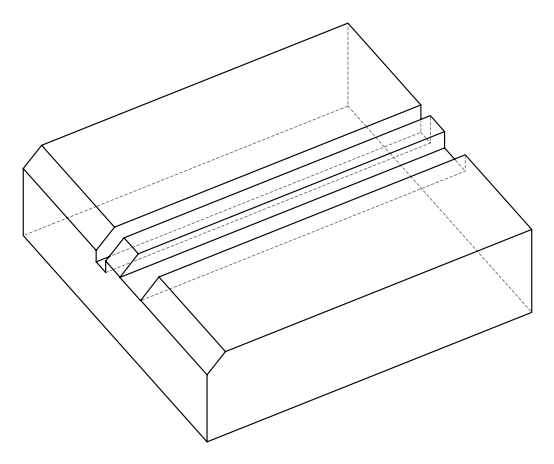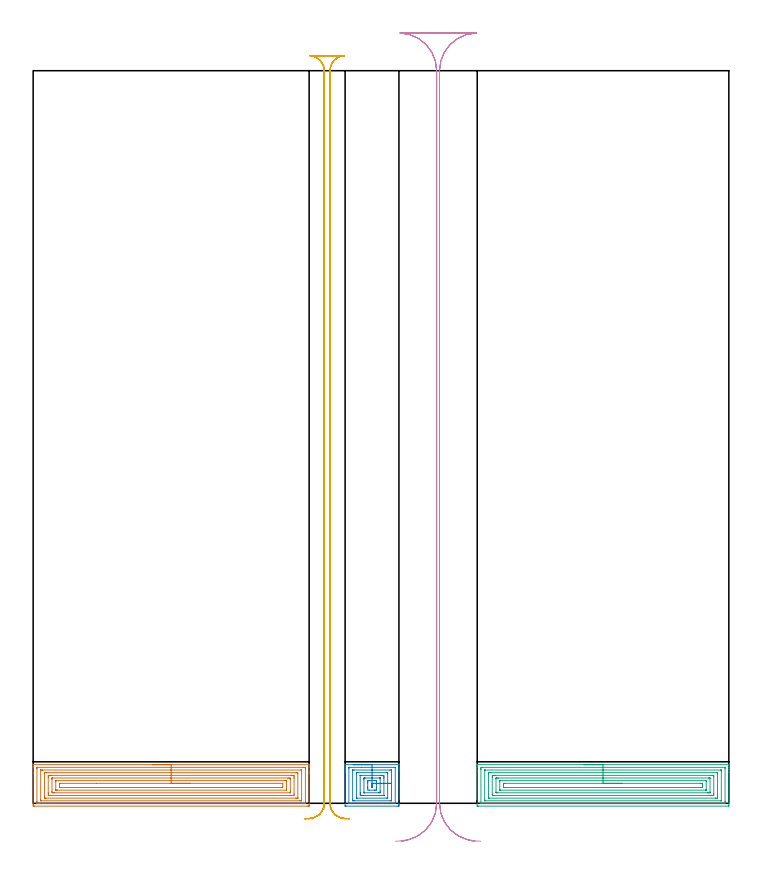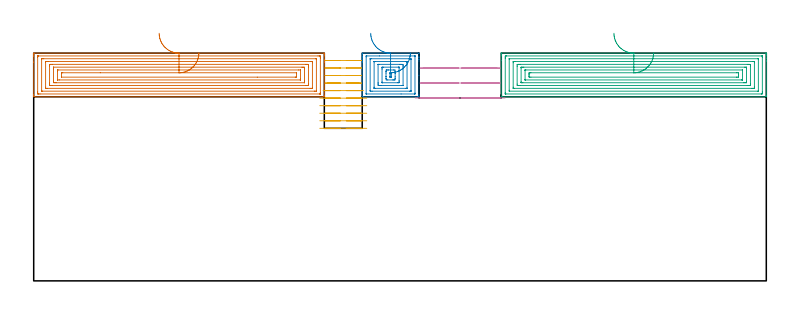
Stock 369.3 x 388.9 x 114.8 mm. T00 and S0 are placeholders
(PLAN: 5 operations, 2 tool changes, 43.6 min)
(1 AREA_MILL | FG_CHAMFER_SURFACE | UGT0205_001 | 9.75 min | 37405 mm3)
(2 AREA_MILL_1 | FG_CHAMFER_SURFACE_1 | UGT0205_001 | 2.21 min | 10744 mm3)
(3 AREA_MILL_2 | FG_CHAMFER_SURFACE_2 | UGT0205_001 | 8.93 min | 34281 mm3)
(4 MILL_RECTANGULAR_SLOT | SLOT_RECTANGULAR | UGT0201_019 | Follow Part, ap 10, ae 75% | 5.7 min | 360840 mm3)
(5 MILL_RECTANGULAR_SLOT_1 | SLOT_RECTANGULAR_1 | NXT0201_012 | Follow Part, ap 4, ae 75% | 17 min | 277713 mm3)
(TOOL UGT0205_001 | Chamfer Mill 20 x 3 x 45 deg. | D20 FL50 Z2)
(TOOL UGT0201_019 | End mill 40 mm | D40 FL63 Z6)
(TOOL NXT0201_012 | ENDMILL 16mm [2P460-1600-NA 1630] | D16 FL38 Z6)
(OP 1 AREA_MILL)
G17 G21 G94 G90
T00 M6
G54
G17 G0 G90 X63.25 Y20.5 S1061 M3
G43 Z124.8 H0
G94 G1 X63.288 Z123.928 F250.
X63.402 Z123.063
X63.591 Z122.212
X63.853 Z121.38
X64.187 Z120.574
X64.59 Z119.8
X65.059 Z119.064
X65.59 Z118.372
X66.179 Z117.729
X66.822 Z117.14
X67.514 Z116.608
X68.25 Z116.14
X69.024 Z115.737
X69.83 Z115.403
X70.662 Z115.141
X71.514 Z114.952
X72.378 Z114.838
X73.25 Z114.8
X146.354
X146.49 Y20.494 Z114.793
X146.5 Y20.214 Z114.513
Y19.762 Z114.061
Y19.184 Z113.479
Y17.134 Z111.431
Y16.543 Z110.837
Y15.958 Z110.253
Y-1.064 Z93.233
X146.497 Y-1.363 Z92.934
X146.49 Y-1.492 Z92.805
X146.359 Y-1.499 Z92.799
X145.908 Y-1.5 Z92.8
X0.592
X0.156 Y-1.495 Z92.803
X0.01 Y-1.491 Z92.806
X0.005 Y-1.064 Z93.233
X0. Y-0.479 Z93.818
Y15.958 Z110.253
Y18.895 Z113.191
Y19.184 Z113.479
Y19.762 Z114.061
Y20.064 Z114.363
X0.001 Y20.215 Z114.514
X0.01 Y20.494 Z114.793
X0.146 Y20.5 Z114.8
X73.25
Y19.086 Z113.386
X143.333
X144.125 Y19.085 Z113.385
X144.226 Y19.084 Z113.384
X144.475 Y19.079 Z113.379
X144.49 Y18.998 Z113.298
X144.497 Y18.817 Z113.117
X144.499 Y18.303 Z112.603
X144.5 Y17.933 Z112.233
Y0.697 Z94.997
X144.498 Y0.328 Z94.628
X144.49 Y-0.044 Z94.256
X144.487 Y-0.08 Z94.22
X144.47 Y-0.081 Z94.219
X144.422 Y-0.084 Z94.216
X144.323 Y-0.085 Z94.215
X144.125 Y-0.086 Z94.214
X3.168
X2.375 Y-0.085 Z94.215
X2.274 Y-0.084 Z94.216
X2.025 Y-0.079 Z94.221
X2.01 Y0.002 Z94.302
X2.003 Y0.183 Z94.483
X2.001 Y0.697 Z94.997
X2. Y1.067 Z95.367
X2.001 Y18.303 Z112.603
X2.002 Y18.672 Z112.972
X2.01 Y19.044 Z113.344
X2.013 Y19.08 Z113.38
X2.03 Y19.081 Z113.381
X2.078 Y19.084 Z113.384
X2.177 Y19.085 Z113.385
X2.375 Y19.086 Z113.386
X73.25
Y17.672 Z111.972
X142.09 Y17.671 Z111.971
X142.342 Y17.67 Z111.97
X142.425 Y17.668 Z111.968
X142.483 Y17.665 Z111.965
X142.49 Y17.579 Z111.879
X142.497 Y17.423 Z111.723
X142.5 Y17.267 Z111.567
X142.499 Y1.422 Z95.722
X142.494 Y1.369 Z95.669
X142.489 Y1.335 Z95.635
X142.467 Y1.333 Z95.633
X142.342 Y1.331 Z95.631
X141.702 Y1.329 Z95.629
X141.45 Y1.328 Z95.628
X4.41 Y1.329 Z95.629
X4.158 Y1.33 Z95.63
X4.075 Y1.332 Z95.632
X4.017 Y1.335 Z95.635
X4.01 Y1.421 Z95.721
X4.003 Y1.577 Z95.877
X4. Y1.733 Z96.033
X4.001 Y17.578 Z111.878
X4.006 Y17.631 Z111.931
X4.011 Y17.665 Z111.965
X4.033 Y17.667 Z111.967
X4.158 Y17.669 Z111.969
X4.798 Y17.671 Z111.971
X5.05 Y17.672 Z111.972
X73.25
Y16.257 Z110.557
X139.667
X139.957 Y16.256 Z110.556
X140.388 Y16.252 Z110.552
X140.484 Y16.25 Z110.55
X140.5 Y15.662 Z109.962
X140.499 Y2.926 Z97.226
X140.497 Y2.824 Z97.124
X140.493 Y2.773 Z97.073
X140.491 Y2.753 Z97.053
X140.469 Y2.75 Z97.05
X140.266 Y2.746 Z97.046
X139.667 Y2.743 Z97.043
X139.378
X6.833
X6.543 Y2.744 Z97.044
X6.112 Y2.748 Z97.048
X6.016 Y2.75 Z97.05
X6.01 Y2.918 Z97.218
X6.001 Y3.279 Z97.579
Y16.074 Z110.374
X6.003 Y16.176 Z110.476
X6.007 Y16.227 Z110.527
X6.009 Y16.247 Z110.547
X6.031 Y16.25 Z110.55
X6.234 Y16.254 Z110.554
X6.833 Y16.257 Z110.557
X7.122
X73.25
Y14.843 Z109.143
X136.993
X137.826 Y14.84 Z109.14
X137.884 Y14.836 Z109.136
X138.49 Y14.782 Z109.082
X138.498 Y14.176 Z108.476
X138.499 Y13.902 Z108.202
X138.5 Y13.294 Z107.594
X138.499 Y5.098 Z99.398
X138.496 Y4.494 Z98.794
X138.49 Y4.218 Z98.518
X137.94 Y4.163 Z98.463
X137.884 Y4.161 Z98.461
X137.054 Y4.157 Z98.457
X136.993
X9.507
X8.674 Y4.16 Z98.46
X8.616 Y4.164 Z98.464
X8.01 Y4.218 Z98.518
X8.002 Y4.824 Z99.124
X8.001 Y5.098 Z99.398
X8. Y5.706 Z100.006
X8.001 Y13.902 Z108.202
X8.004 Y14.506 Z108.806
X8.01 Y14.782 Z109.082
X8.56 Y14.837 Z109.137
X8.616 Y14.839 Z109.139
X9.446 Y14.843 Z109.143
X9.507
X73.25
Y13.429 Z107.729
X135.21
X135.69 Y13.427 Z107.727
X136.101 Y13.422 Z107.722
X136.49 Y13.408 Z107.708
X136.496 Y13.021 Z107.321
X136.5 Y12.628 Z106.928
Y6.465 Z100.765
X136.498 Y5.979 Z100.279
X136.494 Y5.591 Z99.891
X136.482 Y5.578 Z99.878
X136.462 Y5.574 Z99.874
X136.411 Y5.572 Z99.872
X11.29 Y5.571 Z99.871
X10.81 Y5.573 Z99.873
X10.399 Y5.578 Z99.878
X10.01 Y5.592 Z99.892
X10.004 Y5.979 Z100.279
X10. Y6.372 Z100.672
Y12.535 Z106.835
X10.002 Y13.021 Z107.321
X10.006 Y13.409 Z107.709
X10.018 Y13.422 Z107.722
X10.038 Y13.426 Z107.726
X10.089 Y13.428 Z107.728
X73.25 Y13.429 Z107.729
Y12.015 Z106.315
X133.555
X134.318 Y12.013 Z106.313
X134.45 Y12.011 Z106.311
X134.48 Y12.008 Z106.308
X134.492 Y11.999 Z106.299
X134.495 Y11.993 Z106.293
X134.499 Y11.962 Z106.262
X134.5 Y7.56 Z101.86
X134.498 Y7.38 Z101.68
X134.49 Y7.022 Z101.322
X134.488 Y6.99 Z101.29
X134.483 Y6.989 Z101.289
X134.461 Y6.987 Z101.287
X134.414 Y6.986 Z101.286
X134.318 Y6.985 Z101.285
X12.945
X12.182 Y6.987 Z101.287
X12.05 Y6.989 Z101.289
X12.02 Y6.992 Z101.292
X12.008 Y7.001 Z101.301
X12.005 Y7.007 Z101.307
X12.001 Y7.038 Z101.338
X12. Y11.44 Z105.74
X12.002 Y11.62 Z105.92
X12.01 Y11.978 Z106.278
X12.012 Y12.01 Z106.31
X12.017 Y12.011 Z106.311
X12.039 Y12.013 Z106.313
X12.31 Y12.015 Z106.315
X73.25
Y10.6 Z104.9
X132.444
X132.464 Y10.598 Z104.898
X132.48 Y10.594 Z104.894
X132.49 Y10.574 Z104.874
X132.499 Y10.416 Z104.716
Y8.62 Z102.92
X132.49 Y8.415 Z102.715
X132.089 Y8.404 Z102.704
X131.866 Y8.4 Z102.7
X112.71
X14.056
X14.036 Y8.402 Z102.702
X14.02 Y8.406 Z102.706
X14.01 Y8.426 Z102.726
X14.001 Y8.584 Z102.884
Y10.38 Z104.68
X14.01 Y10.585 Z104.885
X14.411 Y10.596 Z104.896
X14.634 Y10.6 Z104.9
X33.564
X73.25
X74.122 Z104.939
X74.987 Z105.052
X75.838 Z105.241
X76.67 Z105.504
X77.476 Z105.837
X78.25 Z106.24
X78.986 Z106.709
X79.678 Z107.24
X80.321 Z107.829
X80.91 Z108.473
X81.442 Z109.165
X81.91 Z109.9
X82.313 Z110.674
X82.647 Z111.48
X82.909 Z112.312
X83.098 Z113.164
X83.212 Z114.029
X83.25 Z114.9
G0 Z124.8
M5
M2
(OP 2 AREA_MILL_1)
G17 G21 G94 G90
T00 M6
G54
G17 G0 G90 X169.9 Y20.5 S1061 M3
G43 Z124.8 H0
G94 G1 X169.938 Z123.928 F250.
X170.052 Z123.063
X170.241 Z122.212
X170.503 Z121.38
X170.837 Z120.574
X171.24 Z119.8
X171.708 Z119.064
X172.24 Z118.372
X172.829 Z117.729
X173.472 Z117.14
X174.164 Z116.608
X174.9 Z116.14
X175.674 Z115.737
X176.48 Z115.403
X177.312 Z115.141
X178.164 Z114.952
X179.028 Z114.838
X179.9 Z114.8
X194.104
X194.19 Y20.494 Z114.792
X194.2 Y20.312 Z114.61
Y18.684 Z112.982
Y18.303 Z112.6
Y18.113 Z112.411
Y17.423 Z111.72
Y17.233 Z111.531
Y16.543 Z110.836
Y9.319 Z103.615
Y-0.529 Z93.767
X194.196 Y-1.064 Z93.232
X194.191 Y-1.491 Z92.805
X194.094 Y-1.494 Z92.803
X193.66 Y-1.5 Z92.8
X166.14
X165.686 Y-1.494 Z92.803
X165.61 Y-1.491 Z92.805
X165.6 Y-1.409 Z92.887
Y16.008 Z110.302
Y16.543 Z110.836
Y17.233 Z111.531
Y17.423 Z111.72
Y18.113 Z112.411
Y18.303 Z112.6
Y18.684 Z112.982
Y19.684 Z113.983
Y20.064 Z114.362
X165.601 Y20.314 Z114.612
X165.61 Y20.494 Z114.792
X165.696 Y20.5 Z114.8
X179.9
Y19.086 Z113.386
X192.1 Y19.085 Z113.385
X192.157 Y19.084 Z113.384
X192.185 Y19.082 Z113.382
X192.191 Y19.079 Z113.379
X192.194 Y19.072 Z113.372
X192.198 Y19.011 Z113.311
X192.2 Y18.871 Z113.171
Y0.384 Z94.684
X192.197 Y0.071 Z94.371
X192.194 Y-0.018 Z94.282
X192.19 Y-0.07 Z94.23
X192.176 Y-0.079 Z94.221
X192.082 Y-0.081 Z94.219
X191.885 Y-0.085 Z94.215
X185.202 Y-0.086 Z94.214
X167.7 Y-0.085 Z94.215
X167.643 Y-0.084 Z94.216
X167.615 Y-0.082 Z94.218
X167.61 Y-0.079 Z94.221
X167.606 Y-0.072 Z94.228
X167.602 Y-0.011 Z94.289
X167.6 Y0.129 Z94.429
Y18.616 Z112.916
X167.603 Y18.929 Z113.229
X167.606 Y19.018 Z113.318
X167.61 Y19.07 Z113.37
X167.624 Y19.079 Z113.379
X167.718 Y19.081 Z113.381
X167.915 Y19.085 Z113.385
X174.352 Y19.086 Z113.386
X179.9
Y17.672 Z111.972
X189.221 Y17.671 Z111.971
X189.86 Y17.67 Z111.97
X190.109 Y17.667 Z111.967
X190.183 Y17.665 Z111.965
X190.194 Y17.513 Z111.813
X190.198 Y17.423 Z111.723
X190.2 Y17.333 Z111.633
X190.199 Y1.488 Z95.788
X190.195 Y1.397 Z95.697
X190.19 Y1.342 Z95.642
X190.169 Y1.335 Z95.635
X190.109 Y1.333 Z95.633
X189.472 Y1.329 Z95.629
X170.579
X169.94 Y1.33 Z95.63
X169.691 Y1.333 Z95.633
X169.617 Y1.335 Z95.635
X169.606 Y1.487 Z95.787
X169.602 Y1.577 Z95.877
X169.6 Y1.667 Z95.967
X169.601 Y17.512 Z111.812
X169.605 Y17.603 Z111.903
X169.61 Y17.658 Z111.958
X169.631 Y17.665 Z111.965
X169.691 Y17.667 Z111.967
X170.328 Y17.671 Z111.971
X179.9 Y17.672 Z111.972
Y16.257 Z110.557
X187.735 Y16.256 Z110.556
X188.131 Y16.252 Z110.552
X188.173 Y16.251 Z110.551
X188.19 Y16.245 Z110.545
X188.192 Y16.214 Z110.514
X188.197 Y16.075 Z110.375
X188.2 Y15.795 Z110.095
Y15.662 Z109.962
X188.199 Y2.964 Z97.264
X188.197 Y2.777 Z97.077
X188.194 Y2.754 Z97.054
X188.19 Y2.749 Z97.049
X188.183 Y2.746 Z97.046
X188.132 Y2.744 Z97.044
X188.046 Y2.743 Z97.043
X187.446
X172.065 Y2.744 Z97.044
X171.669 Y2.748 Z97.048
X171.627 Y2.749 Z97.049
X171.61 Y2.755 Z97.055
X171.608 Y2.786 Z97.086
X171.603 Y2.925 Z97.225
X171.6 Y3.205 Z97.505
Y3.338 Z97.638
X171.601 Y16.036 Z110.336
X171.603 Y16.223 Z110.523
X171.606 Y16.246 Z110.546
X171.61 Y16.251 Z110.551
X171.617 Y16.253 Z110.553
X171.668 Y16.256 Z110.556
X171.754 Y16.257 Z110.557
X172.354
X179.9
Y14.843 Z109.143
X184.721
X184.783
X185.613 Y14.839 Z109.139
X185.67 Y14.836 Z109.136
X186.19 Y14.782 Z109.082
X186.198 Y14.259 Z108.559
X186.199 Y13.902 Z108.202
X186.2 Y13.377 Z107.677
X186.199 Y4.218 Z98.518
X186.198 Y4.185 Z98.485
X186.195 Y4.17 Z98.47
X186.193 Y4.167 Z98.467
X186.162 Y4.164 Z98.464
X185.917 Y4.159 Z98.459
X185.794 Y4.157 Z98.457
X175.017
X174.187 Y4.161 Z98.461
X174.13 Y4.164 Z98.464
X173.61 Y4.218 Z98.518
X173.602 Y4.741 Z99.041
X173.601 Y5.098 Z99.398
X173.6 Y5.623 Z99.923
X173.601 Y14.782 Z109.082
X173.602 Y14.815 Z109.115
X173.605 Y14.83 Z109.13
X173.607 Y14.833 Z109.133
X173.638 Y14.836 Z109.136
X173.883 Y14.841 Z109.141
X174.006 Y14.843 Z109.143
X179.9
Y13.429 Z107.729
X183.895
X184.032
X184.141 Y13.427 Z107.727
X184.175 Y13.425 Z107.725
X184.186 Y13.423 Z107.723
X184.19 Y13.409 Z107.709
X184.194 Y13.324 Z107.624
X184.199 Y13.021 Z107.321
X184.2 Y6.557 Z100.857
X184.198 Y5.979 Z100.279
X184.196 Y5.68 Z99.98
X184.19 Y5.582 Z99.882
X184.1 Y5.578 Z99.878
X183.895 Y5.575 Z99.875
X183.417 Y5.572 Z99.872
X175.768 Y5.571 Z99.871
X175.659 Y5.573 Z99.873
X175.625 Y5.575 Z99.875
X175.614 Y5.577 Z99.877
X175.61 Y5.591 Z99.891
X175.606 Y5.676 Z99.976
X175.601 Y5.979 Z100.279
X175.6 Y12.443 Z106.743
X175.602 Y13.021 Z107.321
X175.604 Y13.32 Z107.62
X175.61 Y13.418 Z107.718
X175.7 Y13.422 Z107.722
X175.905 Y13.425 Z107.725
X176.383 Y13.428 Z107.728
X179.9 Y13.429 Z107.729
Y12.015 Z106.315
X181.36 Y12.014 Z106.314
X182.119 Y12.008 Z106.308
X182.191 Y11.261 Z105.561
X182.197 Y11.184 Z105.484
X182.2 Y10.38 Z104.68
Y10.3 Z104.6
Y8.54 Z102.84
X182.197 Y7.739 Z102.039
X182.194 Y7.665 Z101.965
X182.119 Y6.992 Z101.292
X181.987 Y6.99 Z101.29
X181.232 Y6.986 Z101.286
X181.104 Y6.985 Z101.285
X178.44 Y6.986 Z101.286
X177.681 Y6.992 Z101.292
X177.609 Y7.739 Z102.039
X177.603 Y7.816 Z102.116
X177.6 Y8.62 Z102.92
Y8.7 Z103.
Y10.46 Z104.76
X177.603 Y11.261 Z105.561
X177.606 Y11.335 Z105.635
X177.681 Y12.008 Z106.308
X177.813 Y12.01 Z106.31
X178.568 Y12.014 Z106.314
X178.696 Y12.015 Z106.315
X179.9
X179.902 Y10.598 Z104.898
X180.124
X180.169 Y10.596 Z104.896
X180.179 Y10.595 Z104.895
X180.193 Y10.53 Z104.83
X180.198 Y10.38 Z104.68
X180.2 Y9.5 Z103.8
X180.199 Y8.763 Z103.063
X180.197 Y8.62 Z102.92
X180.191 Y8.471 Z102.771
X180.186 Y8.406 Z102.706
X180.122 Y8.404 Z102.704
X180.011 Y8.402 Z102.702
X179.676
X179.631 Y8.404 Z102.704
X179.621 Y8.405 Z102.705
X179.607 Y8.47 Z102.77
X179.602 Y8.62 Z102.92
X179.6 Y10.095 Z104.395
Y10.237 Z104.537
X179.603 Y10.38 Z104.68
X179.609 Y10.529 Z104.829
X179.614 Y10.594 Z104.894
X179.678 Y10.596 Z104.896
X179.789 Y10.598 Z104.898
X179.902
X180.773 Y10.599 Z104.937
X181.638 Y10.6 Z105.052
X182.489 Y10.601 Z105.242
X183.321 Y10.602 Z105.505
X184.127 Y10.603 Z105.84
X184.9 Y10.604 Z106.243
X185.635 Z106.713
X186.327 Y10.605 Z107.245
X186.97 Y10.606 Z107.835
X187.558 Y10.607 Z108.479
X188.089 Z109.171
X188.556 Y10.608 Z109.908
X188.958 Z110.682
X189.291 Z111.488
X189.553 Y10.609 Z112.321
X189.741 Z113.172
X189.854 Z114.037
X189.891 Z114.909
G0 Z124.8
M5
M2
(OP 3 AREA_MILL_2)
G17 G21 G94 G90
T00 M6
G54
G17 G0 G90 X292.5 Y20.5 S1061 M3
G43 Z124.8 H0
G94 G1 X292.538 Z123.928 F250.
X292.652 Z123.063
X292.841 Z122.212
X293.103 Z121.38
X293.437 Z120.574
X293.84 Z119.8
X294.308 Z119.064
X294.84 Z118.372
X295.429 Z117.729
X296.072 Z117.14
X296.764 Z116.608
X297.5 Z116.14
X298.274 Z115.737
X299.08 Z115.403
X299.912 Z115.141
X300.763 Z114.952
X301.628 Z114.838
X302.5 Z114.8
X369.117
X369.297 Y20.502 Z114.793
X369.298 Z114.792
X369.3 Y20.144 Z114.443
Y19.903 Z114.203
Y19.184 Z113.479
Y17.944 Z112.241
Y16.543 Z110.838
Y-1.064 Z93.233
X369.298 Y-1.326 Z92.971
X369.29 Y-1.492 Z92.806
X369.122 Y-1.499 Z92.799
X236.33 Y-1.5 Z92.8
X235.874 Y-1.496 Z92.802
X235.71 Y-1.492 Z92.806
X235.7 Y-1.324 Z92.973
Y16.803 Z111.099
Y19.184 Z113.479
Y19.903 Z114.203
Y20.144 Z114.443
X235.702 Y20.502 Z114.792
X235.703 Z114.793
X235.883 Y20.5 Z114.8
X302.5
Y19.086 Z113.386
X366.982 Y19.085 Z113.385
X367.256 Y19.08 Z113.38
X367.283 Y19.079 Z113.379
X367.29 Y19.063 Z113.363
X367.296 Y19.027 Z113.327
X367.298 Y18.993 Z113.293
X367.3 Y18.772 Z113.072
Y18.303 Z112.603
Y1.166 Z95.466
X367.297 Y0.697 Z94.997
X367.291 Y0.294 Z94.594
X367.27 Y-0.079 Z94.221
X366.882 Y-0.084 Z94.216
X366.782 Y-0.085 Z94.215
X238.018
X237.744 Y-0.08 Z94.22
X237.717 Y-0.079 Z94.221
X237.71 Y-0.063 Z94.237
X237.704 Y-0.027 Z94.273
X237.702 Y0.007 Z94.307
X237.7 Y0.228 Z94.528
Y0.697 Z94.997
Y17.834 Z112.134
X237.703 Y18.303 Z112.603
X237.709 Y18.706 Z113.006
X237.73 Y19.079 Z113.379
X238.118 Y19.084 Z113.384
X238.218 Y19.085 Z113.385
X302.5 Y19.086 Z113.386
Y17.672 Z111.972
X365.093 Y17.671 Z111.971
X365.177 Y17.67 Z111.97
X365.244 Y17.667 Z111.967
X365.281 Y17.665 Z111.965
X365.29 Y17.626 Z111.926
X365.295 Y17.423 Z111.723
X365.299 Y17.221 Z111.521
X365.3 Y1.577 Z95.877
X365.298 Y1.375 Z95.675
X365.293 Y1.345 Z95.645
X365.289 Y1.335 Z95.635
X365.281 Y1.333 Z95.633
X365.22 Y1.33 Z95.63
X365.093 Y1.329 Z95.629
X239.907
X239.822 Y1.33 Z95.63
X239.756 Y1.333 Z95.633
X239.719 Y1.335 Z95.635
X239.71 Y1.374 Z95.674
X239.704 Y1.577 Z95.877
X239.701 Y1.779 Z96.079
X239.7 Y17.423 Z111.723
X239.702 Y17.625 Z111.925
X239.707 Y17.655 Z111.955
X239.711 Y17.665 Z111.965
X239.719 Y17.667 Z111.967
X239.78 Y17.67 Z111.97
X239.907 Y17.671 Z111.971
X302.5 Y17.672 Z111.972
Y16.257 Z110.557
X362.701
X363.155 Y16.255 Z110.555
X363.249 Y16.253 Z110.553
X363.285 Y16.251 Z110.551
X363.29 Y16.208 Z110.508
X363.294 Y16.1 Z110.4
X363.3 Y15.667 Z109.967
Y3.343 Z97.643
X363.293 Y2.9 Z97.2
X363.29 Y2.791 Z97.091
X363.281 Y2.749 Z97.049
X363.216 Y2.748 Z97.048
X363.013 Y2.745 Z97.045
X362.411 Y2.743 Z97.043
X362.121
X242.299
X241.845 Y2.745 Z97.045
X241.751 Y2.747 Z97.047
X241.715 Y2.749 Z97.049
X241.71 Y2.792 Z97.092
X241.706 Y2.9 Z97.2
X241.7 Y3.333 Z97.633
Y15.657 Z109.957
X241.707 Y16.1 Z110.4
X241.71 Y16.209 Z110.509
X241.719 Y16.251 Z110.551
X241.784 Y16.252 Z110.552
X241.987 Y16.255 Z110.555
X242.589 Y16.257 Z110.557
X242.879
X302.5
Y14.843 Z109.143
X359.728
X360.564 Y14.84 Z109.14
X360.622 Y14.837 Z109.137
X361.29 Y14.782 Z109.082
X361.299 Y14.116 Z108.416
Y5.098 Z99.398
X361.296 Y4.435 Z98.735
X361.29 Y4.218 Z98.518
X360.678 Y4.163 Z98.463
X360.622 Y4.161 Z98.461
X359.79 Y4.157 Z98.457
X359.728
X245.272
X244.436 Y4.16 Z98.46
X244.378 Y4.163 Z98.463
X243.71 Y4.218 Z98.518
X243.701 Y4.884 Z99.184
Y13.902 Z108.202
X243.704 Y14.565 Z108.865
X243.71 Y14.782 Z109.082
X244.321 Y14.837 Z109.137
X244.378 Y14.839 Z109.139
X245.21 Y14.843 Z109.143
X245.272
X302.5
Y13.429 Z107.729
X358.42
X358.834 Y13.426 Z107.726
X359.247 Y13.422 Z107.722
X359.29 Y13.42 Z107.72
X359.294 Y13.378 Z107.678
X359.298 Y13.297 Z107.597
X359.3 Y13.174 Z107.474
Y13.021 Z107.321
X359.299 Y5.979 Z100.279
X359.298 Y5.749 Z100.049
X359.294 Y5.635 Z99.935
X359.29 Y5.583 Z99.883
X359.242 Y5.577 Z99.877
X358.834 Y5.574 Z99.874
X358.353 Y5.571 Z99.871
X357.94
X246.58
X246.166 Y5.574 Z99.874
X245.753 Y5.578 Z99.878
X245.71 Y5.581 Z99.881
X245.706 Y5.622 Z99.922
X245.702 Y5.703 Z100.003
X245.7 Y5.826 Z100.126
Y5.979 Z100.279
X245.701 Y13.021 Z107.321
X245.702 Y13.251 Z107.551
X245.706 Y13.365 Z107.665
X245.71 Y13.417 Z107.717
X245.758 Y13.423 Z107.723
X246.166 Y13.426 Z107.726
X246.646 Y13.429 Z107.729
X247.06
X302.5
Y12.015 Z106.315
X357.175 Y12.014 Z106.314
X357.247 Y12.012 Z106.312
X357.282 Y12.009 Z106.309
X357.29 Y12.006 Z106.306
X357.294 Y11.998 Z106.298
X357.298 Y11.97 Z106.27
X357.3 Y11.891 Z106.191
X357.299 Y7.239 Z101.539
X357.296 Y7.072 Z101.372
X357.292 Y7.012 Z101.312
X357.288 Y6.991 Z101.291
X357.283 Y6.989 Z101.289
X357.237 Y6.987 Z101.287
X357.046 Y6.986 Z101.286
X356.917 Y6.985 Z101.285
X247.825 Y6.986 Z101.286
X247.753 Y6.988 Z101.288
X247.718 Y6.991 Z101.291
X247.71 Y6.994 Z101.294
X247.706 Y7.002 Z101.302
X247.702 Y7.03 Z101.33
X247.7 Y7.109 Z101.409
X247.701 Y11.761 Z106.061
X247.704 Y11.928 Z106.228
X247.708 Y11.988 Z106.288
X247.712 Y12.009 Z106.309
X247.717 Y12.011 Z106.311
X247.763 Y12.013 Z106.313
X247.954 Y12.014 Z106.314
X248.083 Y12.015 Z106.315
X302.5
Y10.6 Z104.9
X354.363
X355.038 Y10.596 Z104.896
X355.257 Y10.593 Z104.893
X355.292 Y10.38 Z104.68
X355.297 Y10.341 Z104.641
X355.3 Y9.458 Z103.758
X355.296 Y8.62 Z102.92
X355.294 Y8.583 Z102.883
X355.257 Y8.407 Z102.707
X354.585 Y8.401 Z102.701
X354.363 Y8.4 Z102.7
X250.637
X249.962 Y8.404 Z102.704
X249.743 Y8.407 Z102.707
X249.708 Y8.62 Z102.92
X249.703 Y8.659 Z102.959
X249.7 Y9.5 Z103.8
Y9.542 Z103.842
X249.703 Y10.38 Z104.68
X249.706 Y10.417 Z104.717
X249.743 Y10.593 Z104.893
X250.415 Y10.599 Z104.899
X250.637 Y10.6 Z104.9
X302.5
X303.372 Z104.939
X304.236 Z105.052
X305.088 Z105.241
X305.92 Z105.504
X306.726 Z105.837
X307.5 Z106.24
X308.236 Z106.709
X308.928 Z107.24
X309.571 Z107.829
X310.16 Z108.473
X310.691 Z109.165
X311.16 Z109.9
X311.563 Z110.674
X311.897 Z111.48
X312.159 Z112.312
X312.348 Z113.164
X312.462 Z114.029
X312.5 Z114.9
G0 Z124.8
M5
M2
(OP 4 MILL_RECTANGULAR_SLOT)
G17 G21 G94 G90
T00 M6
G54
G17 G0 G90 X233.542 Y-20.108 S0 M3
G43 Z124.912 H0
Z107.267
G94 G1 X230.64 Y-19.349 F250.
G2 X215.7 Y0. R20. F500.
G1 Y388.9
G2 X235.068 Y408.89 R20.
G1 Y408.9
X194.832
Y408.89
G2 X214.2 Y388.9 R20.
G1 Y0.
G2 X199.26 Y-19.349 R20.
G1 X196.357 Y-20.108 F250.
G0 X234.405 Y-20.182 Z99.733
G1 X231.472 Y-19.548
G2 X215.7 Y0. R20. F500.
G1 Y388.9
G2 X235.068 Y408.89 R20.
G1 Y408.9
X194.832
Y408.89
G2 X214.2 Y388.9 R20.
G1 Y0.
G2 X198.429 Y-19.548 R20.
G1 X195.496 Y-20.182 F250.
G0 X237.6 Y-20.134 Z92.2
G1 X234.605 Y-19.97
G2 X215.7 Y0. R20. F500.
G1 Y388.9
G2 X235.068 Y408.89 R20.
G1 Y408.9
X194.832
Y408.89
G2 X214.2 Y388.9 R20.
G1 Y0.
G2 X195.295 Y-19.97 R20.
G1 X192.3 Y-20.134 F250.
G0 Z124.912
M5
M2
(OP 5 MILL_RECTANGULAR_SLOT_1)
G17 G21 G94 G90
T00 M6
G54
G17 G0 G90 X157.6 Y0.458 S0 M3
G43 Z124.912 H1
Z111.11
G94 G1 Y3.458 F250.
Y388.9 F500.
G2 X165.2 Y396.89 R8.
G1 Y396.9
X146.9
Y396.89
G2 X154.5 Y388.9 R8.
G1 Y3.458
Y0.458 F250.
G0 Z124.912
X157.735 Y-3.337
Z107.309
G1 X157.607 Y-0.34
G2 X157.6 Y0. R8. F500.
G1 Y388.9
G2 X165.2 Y396.89 R8.
G1 X146.9
G2 X154.5 Y388.9 R8.
G1 Y0.
G2 X154.493 Y-0.34 R8.
G1 X154.365 Y-3.337 F250.
G0 Z124.912
X160.053 Y-6.499
Z103.508
G1 X158.601 Y-3.874
G2 X157.6 Y0. R8. F500.
G1 Y388.9
G2 X165.2 Y396.89 R8.
G1 X146.9
G2 X154.5 Y388.9 R8.
G1 Y0.
G2 X153.499 Y-3.874 R8.
G1 X152.047 Y-6.499 F250.
G0 Z124.912
X164.04 Y-8.4
Z99.707
G1 X161.47 Y-6.852
G2 X157.6 Y0. R8. F500.
G1 Y388.9
G2 X165.2 Y396.89 R8.
G1 X146.9
G2 X154.5 Y388.9 R8.
G1 Y0.
G2 X150.642 Y-6.844 R8.
G1 X148.075 Y-8.398 F250.
G0 X166.226 Y-8.521 Z95.906
G1 X163.348 Y-7.676
G2 X157.6 Y0. R8. F500.
G1 Y388.9
G2 X165.2 Y396.89 R8.
G1 X146.9
G2 X154.5 Y388.9 R8.
G1 Y0.
G2 X148.748 Y-7.678 R8.
G1 X145.869 Y-8.521 F250.
G0 X167.897 Y-8.23 Z92.105
G1 X164.908 Y-7.97
G2 X157.6 Y0. R8. F500.
G1 Y388.9
G2 X165.2 Y396.89 R8.
G1 X146.9
G2 X154.5 Y388.9 R8.
G1 Y0.
G2 X147.192 Y-7.97 R8.
G1 X144.203 Y-8.23 F250.
G0 X167.897 Z88.303
G1 X164.908 Y-7.97
G2 X157.6 Y0. R8. F500.
G1 Y388.9
G2 X165.2 Y396.89 R8.
G1 X146.9
G2 X154.5 Y388.9 R8.
G1 Y0.
G2 X147.192 Y-7.97 R8.
G1 X144.203 Y-8.23 F250.
G0 X167.897 Z84.502
G1 X164.908 Y-7.97
G2 X157.6 Y0. R8. F500.
G1 Y388.9
G2 X165.2 Y396.89 R8.
G1 X146.9
G2 X154.5 Y388.9 R8.
G1 Y0.
G2 X147.192 Y-7.97 R8.
G1 X144.203 Y-8.23 F250.
G0 X167.897 Z80.701
G1 X164.908 Y-7.97
G2 X157.6 Y0. R8. F500.
G1 Y388.9
G2 X165.2 Y396.89 R8.
G1 X146.9
G2 X154.5 Y388.9 R8.
G1 Y0.
G2 X147.192 Y-7.97 R8.
G1 X144.203 Y-8.23 F250.
G0 X167.897 Z76.9
G1 X164.908 Y-7.97
G2 X157.6 Y0. R8. F500.
G1 Y388.9
G2 X165.2 Y396.89 R8.
G1 X146.9
G2 X154.5 Y388.9 R8.
G1 Y0.
G2 X147.192 Y-7.97 R8.
G1 X144.203 Y-8.23 F250.
G0 Z124.912
M5
M2
